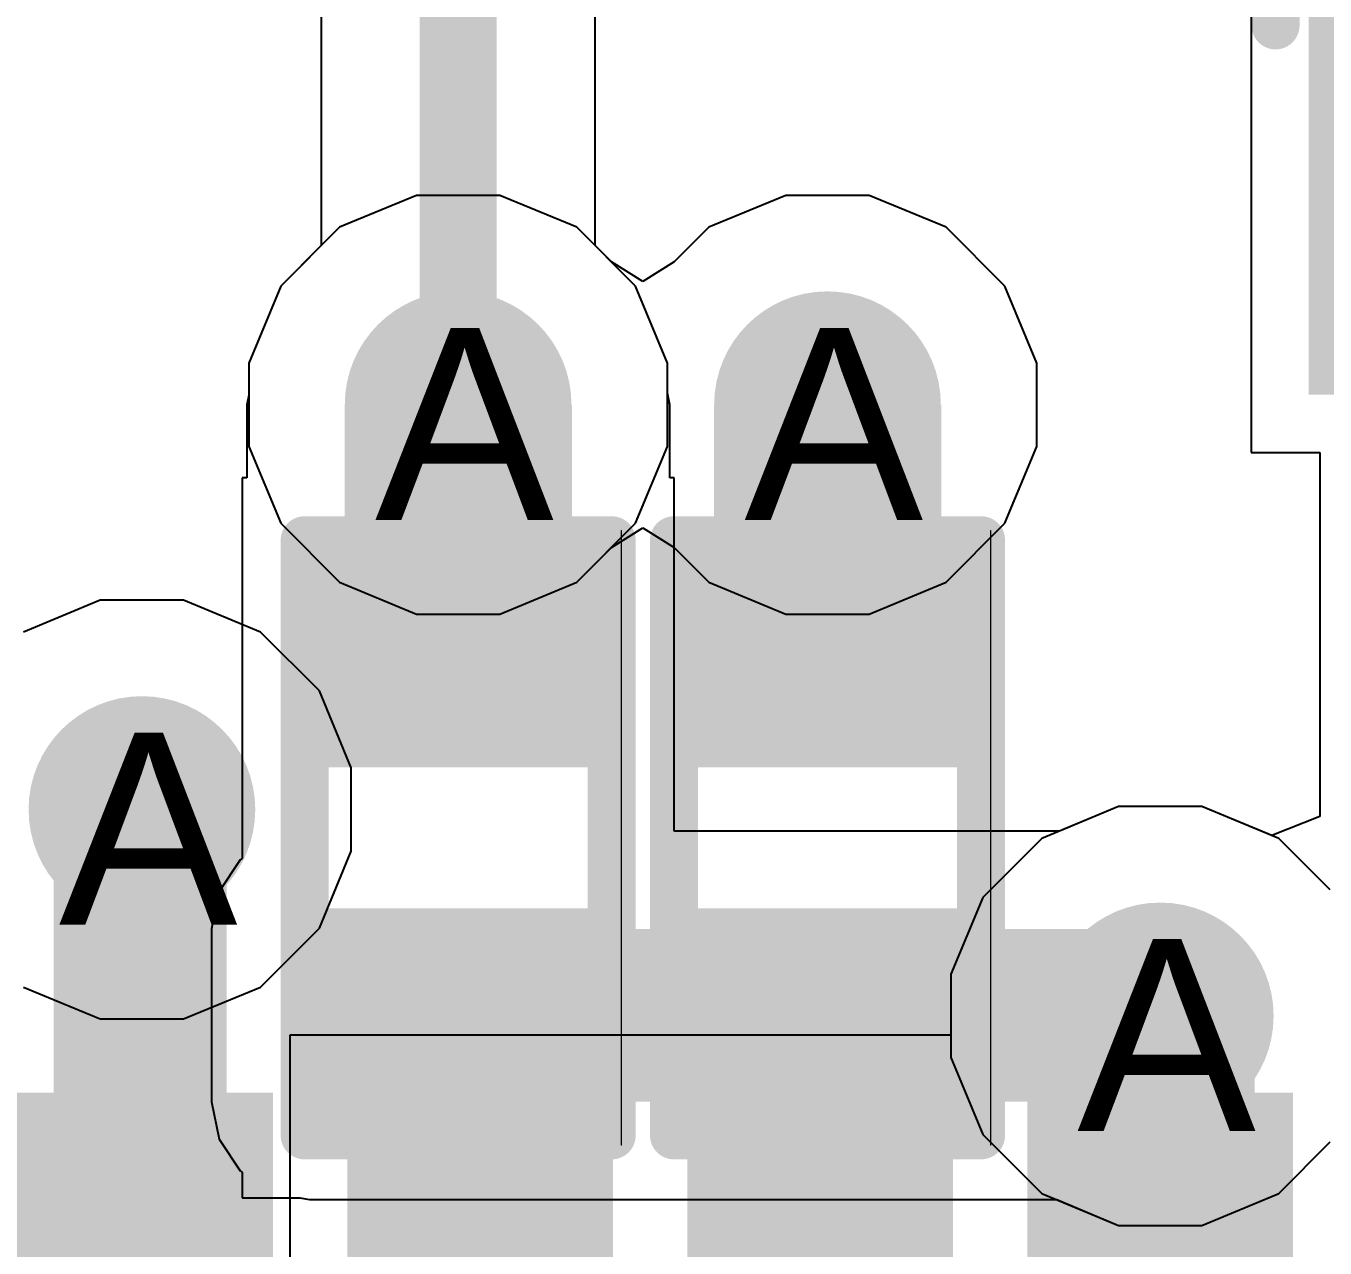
# Model space of a CAD drawing. Header units: inches. Extents: x 0 to 5271, y 0 to 5417.
# Drawn here: x 11.844 to 15.282, y 29.825 to 33.059 of the extents above; entities that cross this region are included whole.
import ezdxf

# ---------------------------------------------------------------- set-up
doc = ezdxf.new("R2010")
doc.units = ezdxf.units.IN
for name, color, linetype in [('Bottom Layer', 5, 'Continuous'), ('Bottom Overlay', 54, 'Continuous'), ('Bottom Paste', 16, 'Continuous'), ('Bottom Solder', 6, 'Continuous'), ('Drill Drawing', 1, 'Continuous'), ('L2_GND1', 16, 'Continuous'), ('L3_SIG1', 76, 'Continuous'), ('L4_PWR', 90, 'Continuous'), ('L5_GND2', 156, 'Continuous'), ('L6_SIG2', 130, 'Continuous'), ('L7_GND3', 216, 'Continuous'), ('Top Layer', 1, 'Continuous'), ('Top Paste', 8, 'Continuous'), ('Top Solder', 216, 'Continuous'), ('Via Holes', 16, 'Continuous')]:
    doc.layers.add(name, color=color, linetype=linetype)
doc.styles.add('Arial', font='', dxfattribs={"height": 0.2})
doc.styles.get('Arial').set_extended_font_data('Arial')

# ---------------------------------------------------------------- blocks, each defined once
blk = doc.blocks.new('AP6256__420')
at = {"layer": 'Top Layer'}
for points in [[(-5.1249, 2.45), (-6.2499, 2.45), (-6.2499, 2.95), (-5.1249, 2.95)], [(-5.1249, 1.55), (-6.2499, 1.55), (-6.2499, 2.05), (-5.1249, 2.05)], [(-5.1249, 0.65), (-6.2499, 0.65), (-6.2499, 1.15), (-5.1249, 1.15)], [(-5.1249, -0.25), (-6.2499, -0.25), (-6.2499, 0.25), (-5.1249, 0.25)]]:
    blk.add_hatch(color=1, dxfattribs=at).paths.add_polyline_path(points)
at = {"layer": 'Top Paste'}
for points in [[(-5.1249, 2.45), (-6.2499, 2.45), (-6.2499, 2.95), (-5.1249, 2.95)], [(-5.1249, 1.55), (-6.2499, 1.55), (-6.2499, 2.05), (-5.1249, 2.05)], [(-5.1249, 0.65), (-6.2499, 0.65), (-6.2499, 1.15), (-5.1249, 1.15)], [(-5.1249, -0.25), (-6.2499, -0.25), (-6.2499, 0.25), (-5.1249, 0.25)]]:
    blk.add_hatch(color=8, dxfattribs=at).paths.add_polyline_path(points)
at = {"layer": 'Top Solder'}
for points in [[(-5.0233, 2.3484), (-6.3515, 2.3484), (-6.3515, 3.0516), (-5.0233, 3.0516)], [(-5.0233, 1.4484), (-6.3515, 1.4484), (-6.3515, 2.1516), (-5.0233, 2.1516)], [(-5.0233, 0.5484), (-6.3515, 0.5484), (-6.3515, 1.2516), (-5.0233, 1.2516)], [(-5.0233, -0.3516), (-6.3515, -0.3516), (-6.3515, 0.3516), (-5.0233, 0.3516)]]:
    blk.add_hatch(color=216, dxfattribs=at).paths.add_polyline_path(points)
blk = doc.blocks.new('RES_0402_B_459')
at = {"layer": 'Bottom Layer'}
for points in [[(-0.2413, 0.3175), (-0.2413, -0.3175), (-0.6985, -0.3175), (-0.6985, 0.3175)], [(0.6985, 0.3175), (0.6985, -0.3175), (0.2413, -0.3175), (0.2413, 0.3175)]]:
    blk.add_hatch(color=5, dxfattribs=at).paths.add_polyline_path(points)
at = {"layer": 'Bottom Paste'}
for points in [[(-0.2413, 0.3175), (-0.2413, -0.3175), (-0.6985, -0.3175), (-0.6985, 0.3175)], [(0.6985, 0.3175), (0.6985, -0.3175), (0.2413, -0.3175), (0.2413, 0.3175)]]:
    blk.add_hatch(color=16, dxfattribs=at).paths.add_polyline_path(points)
at = {"layer": 'Bottom Solder'}
for points in [[(-0.1863, 0.3725), (-0.1863, -0.3725), (-0.7535, -0.3725), (-0.7535, 0.3725)], [(0.7535, 0.3725), (0.7535, -0.3725), (0.1863, -0.3725), (0.1863, 0.3725)]]:
    blk.add_hatch(color=6, dxfattribs=at).paths.add_polyline_path(points)
at = {"layer": 'Bottom Overlay'}
for points in [[(-0.7874, -0.4064, 0.127, 0.127, 0), (-0.7874, 0.4064, 0.127, 0.127, 0)], [(0.7874, 0.4064, 0.127, 0.127, 0), (-0.7874, 0.4064, 0.127, 0.127, 0)], [(0.7874, -0.4064, 0.127, 0.127, 0), (0.7874, 0.4064, 0.127, 0.127, 0)], [(0.8128, 0.4318, 0.00323, 0.00323, 0), (-0.8128, 0.4318, 0.00323, 0.00323, 0)], [(0.7874, -0.4064, 0.127, 0.127, 0), (-0.7874, -0.4064, 0.127, 0.127, 0)]]:
    blk.add_lwpolyline(points, format="xyseb", dxfattribs=at)
for points in [[(-0.8191, 0.4064, 0.0635, 0.0635, 1), (-0.7556, 0.4064, 0.0635, 0.0635, 1)], [(-0.8191, 0.4064, 0.0635, 0.0635, 1), (-0.7556, 0.4064, 0.0635, 0.0635, 1)], [(0.7557, 0.4064, 0.0635, 0.0635, 1), (0.8192, 0.4064, 0.0635, 0.0635, 1)], [(0.7557, 0.4064, 0.0635, 0.0635, 1), (0.8192, 0.4064, 0.0635, 0.0635, 1)], [(-0.8136, 0.4318, 0.00161, 0.00161, 1), (-0.812, 0.4318, 0.00161, 0.00161, 1)], [(0.812, 0.4318, 0.00161, 0.00161, 1), (0.8136, 0.4318, 0.00161, 0.00161, 1)], [(-0.8191, -0.4064, 0.0635, 0.0635, 1), (-0.7556, -0.4064, 0.0635, 0.0635, 1)], [(-0.8191, -0.4064, 0.0635, 0.0635, 1), (-0.7556, -0.4064, 0.0635, 0.0635, 1)], [(0.7557, -0.4064, 0.0635, 0.0635, 1), (0.8192, -0.4064, 0.0635, 0.0635, 1)], [(0.7557, -0.4064, 0.0635, 0.0635, 1), (0.8192, -0.4064, 0.0635, 0.0635, 1)]]:
    blk.add_lwpolyline(points, format="xyseb", close=True, dxfattribs=at)
blk = doc.blocks.new('R___0402_B_460')
at = {"layer": 'Bottom Layer'}
for points in [[(-0.2413, 0.3175), (-0.2413, -0.3175), (-0.6985, -0.3175), (-0.6985, 0.3175)], [(0.6985, 0.3175), (0.6985, -0.3175), (0.2413, -0.3175), (0.2413, 0.3175)]]:
    blk.add_hatch(color=5, dxfattribs=at).paths.add_polyline_path(points)
at = {"layer": 'Bottom Paste'}
for points in [[(-0.2413, 0.3175), (-0.2413, -0.3175), (-0.6985, -0.3175), (-0.6985, 0.3175)], [(0.6985, 0.3175), (0.6985, -0.3175), (0.2413, -0.3175), (0.2413, 0.3175)]]:
    blk.add_hatch(color=16, dxfattribs=at).paths.add_polyline_path(points)
at = {"layer": 'Bottom Solder'}
for points in [[(-0.1863, 0.3725), (-0.1863, -0.3725), (-0.7535, -0.3725), (-0.7535, 0.3725)], [(0.7535, 0.3725), (0.7535, -0.3725), (0.1863, -0.3725), (0.1863, 0.3725)]]:
    blk.add_hatch(color=6, dxfattribs=at).paths.add_polyline_path(points)
at = {"layer": 'Bottom Overlay'}
for points in [[(-0.7874, -0.4064, 0.127, 0.127, 0), (-0.7874, 0.4064, 0.127, 0.127, 0)], [(0.7874, 0.4064, 0.127, 0.127, 0), (-0.7874, 0.4064, 0.127, 0.127, 0)], [(0.7874, -0.4064, 0.127, 0.127, 0), (0.7874, 0.4064, 0.127, 0.127, 0)], [(0.8128, 0.4318, 0.00323, 0.00323, 0), (-0.8128, 0.4318, 0.00323, 0.00323, 0)], [(0.7874, -0.4064, 0.127, 0.127, 0), (-0.7874, -0.4064, 0.127, 0.127, 0)]]:
    blk.add_lwpolyline(points, format="xyseb", dxfattribs=at)
for points in [[(-0.8191, 0.4064, 0.0635, 0.0635, 1), (-0.7556, 0.4064, 0.0635, 0.0635, 1)], [(-0.8191, 0.4064, 0.0635, 0.0635, 1), (-0.7556, 0.4064, 0.0635, 0.0635, 1)], [(0.7557, 0.4064, 0.0635, 0.0635, 1), (0.8192, 0.4064, 0.0635, 0.0635, 1)], [(0.7557, 0.4064, 0.0635, 0.0635, 1), (0.8192, 0.4064, 0.0635, 0.0635, 1)], [(-0.8136, 0.4318, 0.00161, 0.00161, 1), (-0.812, 0.4318, 0.00161, 0.00161, 1)], [(0.812, 0.4318, 0.00161, 0.00161, 1), (0.8136, 0.4318, 0.00161, 0.00161, 1)], [(-0.8191, -0.4064, 0.0635, 0.0635, 1), (-0.7556, -0.4064, 0.0635, 0.0635, 1)], [(-0.8191, -0.4064, 0.0635, 0.0635, 1), (-0.7556, -0.4064, 0.0635, 0.0635, 1)], [(0.7557, -0.4064, 0.0635, 0.0635, 1), (0.8192, -0.4064, 0.0635, 0.0635, 1)], [(0.7557, -0.4064, 0.0635, 0.0635, 1), (0.8192, -0.4064, 0.0635, 0.0635, 1)]]:
    blk.add_lwpolyline(points, format="xyseb", close=True, dxfattribs=at)
blk = doc.blocks.new('SOT_23_B_504')
at = {"layer": 'Bottom Layer'}
for points in [[(-1.36, 1.46), (-0.54, 1.46), (-0.54, 0.54), (-1.36, 0.54)], [(0.54, 1.46), (1.36, 1.46), (1.36, 0.54), (0.54, 0.54)], [(-0.41, -0.54), (0.41, -0.54), (0.41, -1.46), (-0.41, -1.46)]]:
    blk.add_hatch(color=5, dxfattribs=at).paths.add_polyline_path(points)
at = {"layer": 'Bottom Paste'}
for points in [[(-1.36, 1.46), (-0.54, 1.46), (-0.54, 0.54), (-1.36, 0.54)], [(0.54, 1.46), (1.36, 1.46), (1.36, 0.54), (0.54, 0.54)], [(-0.41, -0.54), (0.41, -0.54), (0.41, -1.46), (-0.41, -1.46)]]:
    blk.add_hatch(color=16, dxfattribs=at).paths.add_polyline_path(points)
at = {"layer": 'Bottom Solder'}
for points in [[(-1.4616, 1.5616), (-0.4384, 1.5616), (-0.4384, 0.4384), (-1.4616, 0.4384)], [(0.4384, 1.5616), (1.4616, 1.5616), (1.4616, 0.4384), (0.4384, 0.4384)], [(-0.5116, -0.4384), (0.5116, -0.4384), (0.5116, -1.5616), (-0.5116, -1.5616)]]:
    blk.add_hatch(color=6, dxfattribs=at).paths.add_polyline_path(points)
at = {"layer": 'Bottom Overlay'}
for points in [[(-1.5494, 1.1684, 0.127, 0.127, 0), (-1.6764, 1.2954, 0.127, 0.127, 0)], [(-1.6764, 1.2954, 0.127, 0.127, 0), (-1.6764, 1.0414, 0.127, 0.127, 0)], [(-1.5494, 1.1684, 0.127, 0.127, 0), (-1.6764, 1.0414, 0.127, 0.127, 0)], [(0.3302, 0.7874, 0.127, 0.127, 0), (-0.3302, 0.7874, 0.127, 0.127, 0)], [(-1.5494, 0.5842, 0.127, 0.127, 0), (-1.5494, -0.8128, 0.127, 0.127, 0)], [(1.5494, 0.5842, 0.127, 0.127, 0), (1.5494, -0.8128, 0.127, 0.127, 0)], [(-0.5588, -0.8128, 0.127, 0.127, 0), (-1.5494, -0.8128, 0.127, 0.127, 0)], [(1.5494, -0.8128, 0.127, 0.127, 0), (0.5588, -0.8128, 0.127, 0.127, 0)]]:
    blk.add_lwpolyline(points, format="xyseb", dxfattribs=at)
for points in [[(-1.7082, 1.2954, 0.0635, 0.0635, 1), (-1.6447, 1.2954, 0.0635, 0.0635, 1)], [(-1.7082, 1.2954, 0.0635, 0.0635, 1), (-1.6447, 1.2954, 0.0635, 0.0635, 1)], [(-1.5812, 1.1684, 0.0635, 0.0635, 1), (-1.5177, 1.1684, 0.0635, 0.0635, 1)], [(-1.5812, 1.1684, 0.0635, 0.0635, 1), (-1.5177, 1.1684, 0.0635, 0.0635, 1)], [(-1.7082, 1.0414, 0.0635, 0.0635, 1), (-1.6447, 1.0414, 0.0635, 0.0635, 1)], [(-1.7082, 1.0414, 0.0635, 0.0635, 1), (-1.6447, 1.0414, 0.0635, 0.0635, 1)], [(-0.362, 0.7874, 0.0635, 0.0635, 1), (-0.2985, 0.7874, 0.0635, 0.0635, 1)], [(0.2984, 0.7874, 0.0635, 0.0635, 1), (0.3619, 0.7874, 0.0635, 0.0635, 1)], [(-1.5812, 0.5842, 0.0635, 0.0635, 1), (-1.5177, 0.5842, 0.0635, 0.0635, 1)], [(1.5176, 0.5842, 0.0635, 0.0635, 1), (1.5811, 0.5842, 0.0635, 0.0635, 1)], [(-1.5812, -0.8128, 0.0635, 0.0635, 1), (-1.5177, -0.8128, 0.0635, 0.0635, 1)], [(-1.5812, -0.8128, 0.0635, 0.0635, 1), (-1.5177, -0.8128, 0.0635, 0.0635, 1)], [(-0.5906, -0.8128, 0.0635, 0.0635, 1), (-0.5271, -0.8128, 0.0635, 0.0635, 1)], [(0.527, -0.8128, 0.0635, 0.0635, 1), (0.5905, -0.8128, 0.0635, 0.0635, 1)], [(1.5176, -0.8128, 0.0635, 0.0635, 1), (1.5811, -0.8128, 0.0635, 0.0635, 1)], [(1.5176, -0.8128, 0.0635, 0.0635, 1), (1.5811, -0.8128, 0.0635, 0.0635, 1)]]:
    blk.add_lwpolyline(points, format="xyseb", close=True, dxfattribs=at)

msp = doc.modelspace()

# ---------------------------------------------------------------- hatches: boundary and pattern name
at = {"layer": 'Bottom Layer'}
h = msp.add_hatch(color=5, dxfattribs=at)
edge = h.paths.add_edge_path()
edge.add_arc((12.9876, 32.0568), 0.3, 0, 360)
h = msp.add_hatch(color=5, dxfattribs=at)
edge = h.paths.add_edge_path()
edge.add_arc((13.9652, 32.0568), 0.3, 0, 360)
for points in [[(12.6876, 31.2792), (13.2887, 31.2792), (13.2887, 32.0568), (12.6876, 32.0568)], [(13.6652, 31.2792), (14.2663, 31.2792), (14.2663, 32.0568), (13.6652, 32.0568)], [(12.594, 30.2124), (14.2827, 30.2124), (14.2827, 30.6696), (12.594, 30.6696)], [(13.6477, 30.2124), (14.8413, 30.2124), (14.8413, 30.6696), (13.6477, 30.6696)]]:
    msp.add_hatch(color=5, dxfattribs=at).paths.add_polyline_path(points)
h = msp.add_hatch(color=5, dxfattribs=at)
edge = h.paths.add_edge_path()
edge.add_arc((12.1507, 30.9856), 0.3, 0, 360)
h = msp.add_hatch(color=5, dxfattribs=at)
edge = h.paths.add_edge_path()
edge.add_arc((14.846, 30.4395), 0.3, 0, 360)
at = {"layer": 'L2_GND1'}
h = msp.add_hatch(color=16, dxfattribs=at)
edge = h.paths.add_edge_path()
edge.add_arc((12.9876, 32.0568), 0.3, 0, 360)
h = msp.add_hatch(color=16, dxfattribs=at)
edge = h.paths.add_edge_path()
edge.add_arc((13.9652, 32.0568), 0.3, 0, 360)
h = msp.add_hatch(color=16, dxfattribs=at)
edge = h.paths.add_edge_path()
edge.add_arc((12.1507, 30.9856), 0.3, 0, 360)
h = msp.add_hatch(color=16, dxfattribs=at)
edge = h.paths.add_edge_path()
edge.add_arc((14.846, 30.4395), 0.3, 0, 360)
at = {"layer": 'L3_SIG1'}
h = msp.add_hatch(color=76, dxfattribs=at)
edge = h.paths.add_edge_path()
edge.add_arc((12.9876, 32.0568), 0.3, 0, 360)
h = msp.add_hatch(color=76, dxfattribs=at)
edge = h.paths.add_edge_path()
edge.add_arc((13.9652, 32.0568), 0.3, 0, 360)
h = msp.add_hatch(color=76, dxfattribs=at)
edge = h.paths.add_edge_path()
edge.add_arc((12.1507, 30.9856), 0.3, 0, 360)
h = msp.add_hatch(color=76, dxfattribs=at)
edge = h.paths.add_edge_path()
edge.add_arc((14.846, 30.4395), 0.3, 0, 360)
at = {"layer": 'L4_PWR'}
h = msp.add_hatch(color=90, dxfattribs=at)
edge = h.paths.add_edge_path()
edge.add_arc((12.9876, 32.0568), 0.3, 0, 360)
h = msp.add_hatch(color=90, dxfattribs=at)
edge = h.paths.add_edge_path()
edge.add_arc((13.9652, 32.0568), 0.3, 0, 360)
h = msp.add_hatch(color=90, dxfattribs=at)
edge = h.paths.add_edge_path()
edge.add_arc((12.1507, 30.9856), 0.3, 0, 360)
h = msp.add_hatch(color=90, dxfattribs=at)
edge = h.paths.add_edge_path()
edge.add_arc((14.846, 30.4395), 0.3, 0, 360)
at = {"layer": 'L5_GND2'}
h = msp.add_hatch(color=156, dxfattribs=at)
edge = h.paths.add_edge_path()
edge.add_arc((12.9876, 32.0568), 0.3, 0, 360)
h = msp.add_hatch(color=156, dxfattribs=at)
edge = h.paths.add_edge_path()
edge.add_arc((13.9652, 32.0568), 0.3, 0, 360)
h = msp.add_hatch(color=156, dxfattribs=at)
edge = h.paths.add_edge_path()
edge.add_arc((12.1507, 30.9856), 0.3, 0, 360)
h = msp.add_hatch(color=156, dxfattribs=at)
edge = h.paths.add_edge_path()
edge.add_arc((14.846, 30.4395), 0.3, 0, 360)
at = {"layer": 'L6_SIG2'}
h = msp.add_hatch(color=130, dxfattribs=at)
edge = h.paths.add_edge_path()
edge.add_arc((12.9876, 32.0568), 0.3, 0, 360)
h = msp.add_hatch(color=130, dxfattribs=at)
edge = h.paths.add_edge_path()
edge.add_arc((13.9652, 32.0568), 0.3, 0, 360)
h = msp.add_hatch(color=130, dxfattribs=at)
edge = h.paths.add_edge_path()
edge.add_arc((12.1507, 30.9856), 0.3, 0, 360)
h = msp.add_hatch(color=130, dxfattribs=at)
edge = h.paths.add_edge_path()
edge.add_arc((14.846, 30.4395), 0.3, 0, 360)
at = {"layer": 'L7_GND3'}
h = msp.add_hatch(color=216, dxfattribs=at)
edge = h.paths.add_edge_path()
edge.add_arc((12.9876, 32.0568), 0.3, 0, 360)
h = msp.add_hatch(color=216, dxfattribs=at)
edge = h.paths.add_edge_path()
edge.add_arc((13.9652, 32.0568), 0.3, 0, 360)
h = msp.add_hatch(color=216, dxfattribs=at)
edge = h.paths.add_edge_path()
edge.add_arc((12.1507, 30.9856), 0.3, 0, 360)
h = msp.add_hatch(color=216, dxfattribs=at)
edge = h.paths.add_edge_path()
edge.add_arc((14.846, 30.4395), 0.3, 0, 360)
at = {"layer": 'Top Layer'}
h = msp.add_hatch(color=1, dxfattribs=at)
edge = h.paths.add_edge_path()
edge.add_arc((12.9876, 32.0568), 0.3, 0, 360)
h = msp.add_hatch(color=1, dxfattribs=at)
edge = h.paths.add_edge_path()
edge.add_arc((13.9652, 32.0568), 0.3, 0, 360)
h = msp.add_hatch(color=1, dxfattribs=at)
edge = h.paths.add_edge_path()
edge.add_arc((12.1507, 30.9856), 0.3, 0, 360)
h = msp.add_hatch(color=1, dxfattribs=at)
edge = h.paths.add_edge_path()
edge.add_arc((14.846, 30.4395), 0.3, 0, 360)
msp.add_hatch(color=1, dxfattribs=at).paths.add_polyline_path([(14.596, 30.4395), (14.596, 29.0097), (15.096, 29.0097), (15.096, 30.4395)])
at = {"layer": 'Via Holes'}
h = msp.add_hatch(color=7, dxfattribs=at)
edge = h.paths.add_edge_path()
edge.add_arc((12.9876, 32.0568), 0.15, 0, 360)
h = msp.add_hatch(color=7, dxfattribs=at)
edge = h.paths.add_edge_path()
edge.add_arc((13.9652, 32.0568), 0.15, 0, 360)
h = msp.add_hatch(color=7, dxfattribs=at)
edge = h.paths.add_edge_path()
edge.add_arc((12.1507, 30.9856), 0.15, 0, 360)
h = msp.add_hatch(color=7, dxfattribs=at)
edge = h.paths.add_edge_path()
edge.add_arc((14.846, 30.4395), 0.15, 0, 360)

# ---------------------------------------------------------------- linework, layer by layer
at = {"layer": 'Bottom Layer'}
for p, q in [((15.0865, 33.1212), (15.0865, 31.9307)), ((12.8774, 32.6108), (12.6738, 32.5265)), ((13.0978, 32.6108), (12.8774, 32.6108)), ((13.3014, 32.5265), (13.0978, 32.6108)), ((12.6738, 32.5265), (12.518, 32.3707)), ((13.4573, 32.3707), (13.3014, 32.5265)), ((12.518, 32.3707), (12.4336, 32.167)), ((13.5416, 32.167), (13.4573, 32.3707)), ((12.4336, 32.167), (12.4336, 32.082)), ((13.5416, 32.0873), (13.5416, 32.167)), ((12.4336, 32.082), (12.4286, 32.0568)), ((13.5477, 32.0568), (13.5416, 32.0873)), ((12.4286, 32.0568), (12.4286, 31.8634)), ((13.5477, 31.8634), (13.5477, 32.0568)), ((15.0865, 31.9307), (15.268, 31.9307)), ((15.268, 31.9307), (15.268, 30.9669)), ((12.4286, 31.8634), (12.4162, 31.8634)), ((12.4162, 31.8634), (12.4162, 30.8563)), ((13.5592, 31.8634), (13.5477, 31.8634)), ((13.5592, 30.9286), (13.5592, 31.8634)), ((14.7358, 30.9935), (14.5791, 30.9286)), ((14.9562, 30.9935), (14.7358, 30.9935)), ((15.141, 30.917), (14.9562, 30.9935)), ((15.268, 30.9669), (15.141, 30.917)), ((14.5791, 30.9286), (13.5592, 30.9286)), ((12.4109, 30.8528), (12.3547, 30.7687)), ((12.4162, 30.8563), (12.4109, 30.8528)), ((12.3547, 30.7687), (12.335, 30.6696)), ((12.335, 30.6696), (12.335, 30.2124)), ((12.335, 30.2124), (12.3547, 30.1133)), ((12.3547, 30.1133), (12.4109, 30.0293)), ((15.1598, 29.9699), (15.296, 30.1061)), ((12.4109, 30.0293), (12.4162, 30.0258)), ((12.4162, 30.0258), (12.4162, 29.9584)), ((12.4162, 29.9584), (12.569, 29.9584)), ((12.569, 29.9584), (12.594, 29.9535)), ((12.594, 29.9535), (14.5718, 29.9535)), ((14.5718, 29.9535), (14.7358, 29.8855)), ((14.9562, 29.8855), (15.1598, 29.9699)), ((14.7358, 29.8855), (14.9562, 29.8855))]:
    msp.add_line(p, q, dxfattribs=at)
at = {"layer": 'L2_GND1'}
for p, q in [((12.8774, 32.6108), (12.6738, 32.5265)), ((13.0978, 32.6108), (12.8774, 32.6108)), ((13.3014, 32.5265), (13.0978, 32.6108)), ((12.6738, 32.5265), (12.518, 32.3707)), ((13.4573, 32.3707), (13.3014, 32.5265)), ((12.518, 32.3707), (12.4336, 32.167)), ((13.5416, 32.167), (13.4573, 32.3707)), ((12.4336, 32.167), (12.4336, 31.9466)), ((13.5416, 31.9466), (13.5416, 32.167)), ((12.4336, 31.9466), (12.518, 31.743)), ((13.4573, 31.743), (13.5416, 31.9466)), ((12.518, 31.743), (12.6738, 31.5872)), ((13.3014, 31.5872), (13.4573, 31.743)), ((12.6738, 31.5872), (12.8774, 31.5028)), ((13.0978, 31.5028), (13.3014, 31.5872)), ((12.8774, 31.5028), (13.0978, 31.5028)), ((14.7358, 30.9935), (14.5322, 30.9092)), ((14.9562, 30.9935), (14.7358, 30.9935)), ((15.1598, 30.9092), (14.9562, 30.9935)), ((14.5322, 30.9092), (14.3763, 30.7533)), ((15.296, 30.773), (15.1598, 30.9092)), ((14.3763, 30.7533), (14.292, 30.5497)), ((14.292, 30.5497), (14.292, 30.3293)), ((14.292, 30.3293), (14.3763, 30.1257)), ((14.3763, 30.1257), (14.5322, 29.9699)), ((15.1598, 29.9699), (15.296, 30.1061)), ((14.5322, 29.9699), (14.7358, 29.8855)), ((14.9562, 29.8855), (15.1598, 29.9699)), ((14.7358, 29.8855), (14.9562, 29.8855))]:
    msp.add_line(p, q, dxfattribs=at)
at = {"layer": 'L3_SIG1'}
for p, q in [((12.6251, 37.9558), (12.6251, 32.4777)), ((13.3502, 32.4777), (13.3502, 33.216)), ((12.6251, 32.4777), (12.518, 32.3707)), ((13.4573, 32.3707), (13.3502, 32.4777)), ((12.518, 32.3707), (12.4336, 32.167)), ((13.5416, 32.167), (13.4573, 32.3707)), ((12.4336, 32.167), (12.4336, 31.9466)), ((13.5416, 31.9466), (13.5416, 32.167)), ((12.4336, 31.9466), (12.518, 31.743)), ((13.4573, 31.743), (13.5416, 31.9466)), ((12.518, 31.743), (12.6738, 31.5872)), ((13.3014, 31.5872), (13.4573, 31.743)), ((12.6738, 31.5872), (12.8774, 31.5028)), ((13.0978, 31.5028), (13.3014, 31.5872)), ((12.8774, 31.5028), (13.0978, 31.5028)), ((14.7358, 30.9935), (14.5322, 30.9092)), ((14.9562, 30.9935), (14.7358, 30.9935)), ((15.1598, 30.9092), (14.9562, 30.9935)), ((14.5322, 30.9092), (14.3763, 30.7533)), ((15.296, 30.773), (15.1598, 30.9092)), ((14.3763, 30.7533), (14.292, 30.5497)), ((14.292, 30.5497), (14.292, 30.3293)), ((14.292, 30.3293), (14.3763, 30.1257)), ((14.3763, 30.1257), (14.5322, 29.9699)), ((15.1598, 29.9699), (15.296, 30.1061)), ((14.5322, 29.9699), (14.7358, 29.8855)), ((14.9562, 29.8855), (15.1598, 29.9699)), ((14.7358, 29.8855), (14.9562, 29.8855))]:
    msp.add_line(p, q, dxfattribs=at)
msp.add_lwpolyline([(12.9876, 32.0568, 0.2032, 0.2032, 0), (12.9876, 37.9558, 0.2032, 0.2032, 0)], format="xyseb", dxfattribs=at)
msp.add_lwpolyline([(12.9368, 32.0568, 0.1016, 0.1016, 1), (13.0384, 32.0568, 0.1016, 0.1016, 1)], format="xyseb", close=True, dxfattribs=at)
at = {"layer": 'L4_PWR'}
for p, q in [((12.8774, 32.6108), (12.6738, 32.5265)), ((13.0978, 32.6108), (12.8774, 32.6108)), ((13.3014, 32.5265), (13.0978, 32.6108)), ((13.855, 32.6108), (13.6514, 32.5265)), ((14.0754, 32.6108), (13.855, 32.6108)), ((14.279, 32.5265), (14.0754, 32.6108)), ((12.6738, 32.5265), (12.518, 32.3707)), ((13.3935, 32.4345), (13.3014, 32.5265)), ((13.6514, 32.5265), (13.5594, 32.4345)), ((14.4349, 32.3707), (14.279, 32.5265)), ((13.4764, 32.3826), (13.3935, 32.4345)), ((13.5594, 32.4345), (13.4764, 32.3826)), ((12.518, 32.3707), (12.4336, 32.167)), ((14.5192, 32.167), (14.4349, 32.3707)), ((12.4336, 32.167), (12.4336, 31.9466)), ((14.5192, 31.9466), (14.5192, 32.167)), ((12.4336, 31.9466), (12.518, 31.743)), ((14.4349, 31.743), (14.5192, 31.9466)), ((12.518, 31.743), (12.6738, 31.5872)), ((14.279, 31.5872), (14.4349, 31.743)), ((13.3935, 31.6792), (13.4764, 31.7311)), ((13.4764, 31.7311), (13.5594, 31.6792)), ((13.3014, 31.5872), (13.3935, 31.6792)), ((13.5594, 31.6792), (13.6514, 31.5872)), ((12.6738, 31.5872), (12.8774, 31.5028)), ((13.0978, 31.5028), (13.3014, 31.5872)), ((13.6514, 31.5872), (13.855, 31.5028)), ((14.0754, 31.5028), (14.279, 31.5872)), ((12.0405, 31.5396), (11.8369, 31.4553)), ((12.2609, 31.5396), (12.0405, 31.5396)), ((12.4646, 31.4553), (12.2609, 31.5396)), ((12.8774, 31.5028), (13.0978, 31.5028)), ((13.855, 31.5028), (14.0754, 31.5028)), ((12.6204, 31.2995), (12.4646, 31.4553)), ((12.7047, 31.0958), (12.6204, 31.2995)), ((12.7047, 30.8754), (12.7047, 31.0958)), ((14.7358, 30.9935), (14.5322, 30.9092)), ((14.9562, 30.9935), (14.7358, 30.9935)), ((15.1598, 30.9092), (14.9562, 30.9935)), ((12.6204, 30.6718), (12.7047, 30.8754)), ((14.5322, 30.9092), (14.3763, 30.7533)), ((15.296, 30.773), (15.1598, 30.9092)), ((14.3763, 30.7533), (14.292, 30.5497)), ((12.4646, 30.516), (12.6204, 30.6718)), ((14.292, 30.5497), (14.292, 30.3293)), ((11.8369, 30.516), (12.0405, 30.4316)), ((12.2609, 30.4316), (12.4646, 30.516)), ((12.0405, 30.4316), (12.2609, 30.4316)), ((14.292, 30.3293), (14.3763, 30.1257)), ((14.3763, 30.1257), (14.5322, 29.9699)), ((15.1598, 29.9699), (15.296, 30.1061)), ((14.5322, 29.9699), (14.7358, 29.8855)), ((14.9562, 29.8855), (15.1598, 29.9699)), ((14.7358, 29.8855), (14.9562, 29.8855))]:
    msp.add_line(p, q, dxfattribs=at)
at = {"layer": 'L5_GND2'}
for p, q in [((12.8774, 32.6108), (12.6738, 32.5265)), ((13.0978, 32.6108), (12.8774, 32.6108)), ((13.3014, 32.5265), (13.0978, 32.6108)), ((12.6738, 32.5265), (12.518, 32.3707)), ((13.4573, 32.3707), (13.3014, 32.5265)), ((12.518, 32.3707), (12.4336, 32.167)), ((13.5416, 32.167), (13.4573, 32.3707)), ((12.4336, 32.167), (12.4336, 31.9466)), ((13.5416, 31.9466), (13.5416, 32.167)), ((12.4336, 31.9466), (12.518, 31.743)), ((13.4573, 31.743), (13.5416, 31.9466)), ((12.518, 31.743), (12.6738, 31.5872)), ((13.3014, 31.5872), (13.4573, 31.743)), ((12.6738, 31.5872), (12.8774, 31.5028)), ((13.0978, 31.5028), (13.3014, 31.5872)), ((12.8774, 31.5028), (13.0978, 31.5028)), ((14.7358, 30.9935), (14.5322, 30.9092)), ((14.9562, 30.9935), (14.7358, 30.9935)), ((15.1598, 30.9092), (14.9562, 30.9935)), ((14.5322, 30.9092), (14.3763, 30.7533)), ((15.296, 30.773), (15.1598, 30.9092)), ((14.3763, 30.7533), (14.292, 30.5497)), ((14.292, 30.5497), (14.292, 30.3293)), ((14.292, 30.3293), (14.3763, 30.1257)), ((14.3763, 30.1257), (14.5322, 29.9699)), ((15.1598, 29.9699), (15.296, 30.1061)), ((14.5322, 29.9699), (14.7358, 29.8855)), ((14.9562, 29.8855), (15.1598, 29.9699)), ((14.7358, 29.8855), (14.9562, 29.8855))]:
    msp.add_line(p, q, dxfattribs=at)
at = {"layer": 'L6_SIG2'}
for p, q in [((12.8774, 32.6108), (12.6738, 32.5265)), ((13.0978, 32.6108), (12.8774, 32.6108)), ((13.3014, 32.5265), (13.0978, 32.6108)), ((12.6738, 32.5265), (12.518, 32.3707)), ((13.4573, 32.3707), (13.3014, 32.5265)), ((12.518, 32.3707), (12.4336, 32.167)), ((13.5416, 32.167), (13.4573, 32.3707)), ((12.4336, 32.167), (12.4336, 31.9466)), ((13.5416, 31.9466), (13.5416, 32.167)), ((12.4336, 31.9466), (12.518, 31.743)), ((13.4573, 31.743), (13.5416, 31.9466)), ((12.518, 31.743), (12.6738, 31.5872)), ((13.3014, 31.5872), (13.4573, 31.743)), ((12.6738, 31.5872), (12.8774, 31.5028)), ((13.0978, 31.5028), (13.3014, 31.5872)), ((12.8774, 31.5028), (13.0978, 31.5028)), ((14.7358, 30.9935), (14.5322, 30.9092)), ((14.9562, 30.9935), (14.7358, 30.9935)), ((15.1598, 30.9092), (14.9562, 30.9935)), ((14.5322, 30.9092), (14.3763, 30.7533)), ((15.296, 30.773), (15.1598, 30.9092)), ((14.3763, 30.7533), (14.292, 30.5497)), ((14.292, 30.5497), (14.292, 30.3293)), ((14.292, 30.3293), (14.3763, 30.1257)), ((14.3763, 30.1257), (14.5322, 29.9699)), ((15.1598, 29.9699), (15.296, 30.1061)), ((14.5322, 29.9699), (14.7358, 29.8855)), ((14.9562, 29.8855), (15.1598, 29.9699)), ((14.7358, 29.8855), (14.9562, 29.8855))]:
    msp.add_line(p, q, dxfattribs=at)
at = {"layer": 'L7_GND3'}
for p, q in [((12.8774, 32.6108), (12.6738, 32.5265)), ((13.0978, 32.6108), (12.8774, 32.6108)), ((13.3014, 32.5265), (13.0978, 32.6108)), ((12.6738, 32.5265), (12.518, 32.3707)), ((13.4573, 32.3707), (13.3014, 32.5265)), ((12.518, 32.3707), (12.4336, 32.167)), ((13.5416, 32.167), (13.4573, 32.3707)), ((12.4336, 32.167), (12.4336, 31.9466)), ((13.5416, 31.9466), (13.5416, 32.167)), ((12.4336, 31.9466), (12.518, 31.743)), ((13.4573, 31.743), (13.5416, 31.9466)), ((12.518, 31.743), (12.6738, 31.5872)), ((13.3014, 31.5872), (13.4573, 31.743)), ((12.6738, 31.5872), (12.8774, 31.5028)), ((13.0978, 31.5028), (13.3014, 31.5872)), ((12.8774, 31.5028), (13.0978, 31.5028)), ((14.7358, 30.9935), (14.5322, 30.9092)), ((14.9562, 30.9935), (14.7358, 30.9935)), ((15.1598, 30.9092), (14.9562, 30.9935)), ((14.5322, 30.9092), (14.3763, 30.7533)), ((15.296, 30.773), (15.1598, 30.9092)), ((14.3763, 30.7533), (14.292, 30.5497)), ((14.292, 30.5497), (14.292, 30.3293)), ((14.292, 30.3293), (14.3763, 30.1257)), ((14.3763, 30.1257), (14.5322, 29.9699)), ((15.1598, 29.9699), (15.296, 30.1061)), ((14.5322, 29.9699), (14.7358, 29.8855)), ((14.9562, 29.8855), (15.1598, 29.9699)), ((14.7358, 29.8855), (14.9562, 29.8855))]:
    msp.add_line(p, q, dxfattribs=at)
at = {"layer": 'Top Layer'}
for p, q in [((12.8774, 32.6108), (12.6738, 32.5265)), ((13.0978, 32.6108), (12.8774, 32.6108)), ((13.3014, 32.5265), (13.0978, 32.6108)), ((12.6738, 32.5265), (12.518, 32.3707)), ((13.4573, 32.3707), (13.3014, 32.5265)), ((12.518, 32.3707), (12.4336, 32.167)), ((13.5416, 32.167), (13.4573, 32.3707)), ((12.4336, 32.167), (12.4336, 31.9466)), ((13.5416, 31.9466), (13.5416, 32.167)), ((12.4336, 31.9466), (12.518, 31.743)), ((13.4573, 31.743), (13.5416, 31.9466)), ((12.518, 31.743), (12.6738, 31.5872)), ((13.3014, 31.5872), (13.4573, 31.743)), ((12.6738, 31.5872), (12.8774, 31.5028)), ((13.0978, 31.5028), (13.3014, 31.5872)), ((12.8774, 31.5028), (13.0978, 31.5028)), ((14.7358, 30.9935), (14.5322, 30.9092)), ((14.9562, 30.9935), (14.7358, 30.9935)), ((15.1598, 30.9092), (14.9562, 30.9935)), ((14.5322, 30.9092), (14.3763, 30.7533)), ((15.296, 30.773), (15.1598, 30.9092)), ((14.3763, 30.7533), (14.292, 30.5497)), ((14.292, 30.5497), (14.292, 30.3888)), ((14.292, 30.3888), (12.542, 30.3888)), ((12.542, 30.3888), (12.542, 28.7558))]:
    msp.add_line(p, q, dxfattribs=at)
msp.add_lwpolyline([(12.146, 29.5723, 0.4572, 0.4572, 0), (12.146, 30.9809, 0.4572, 0.4572, 0)], format="xyseb", dxfattribs=at)
msp.add_lwpolyline([(12.0317, 30.9809, 0.2286, 0.2286, 1), (12.2603, 30.9809, 0.2286, 0.2286, 1)], format="xyseb", close=True, dxfattribs=at)

# ---------------------------------------------------------------- block references
for name, p, rotation in [('AP6256__420', (14.846, 35.2597), 90), ('SOT_23_B_504', (16.7005, 33.6447), 180), ('R___0402_B_460', (12.9877, 30.9109), 270), ('RES_0402_B_459', (13.9653, 30.911), 270)]:
    msp.add_blockref(name, p, dxfattribs=dict(rotation=rotation))

# ---------------------------------------------------------------- texts
at = {"layer": 'Drill Drawing', "style": 'Arial'}
for p in [(12.7675, 31.7521), (13.7451, 31.7521), (11.9307, 30.6809), (14.6259, 30.1348)]:
    msp.add_text('A', height=0.508, dxfattribs=at).set_placement(p)

doc.saveas('drawing.dxf')
